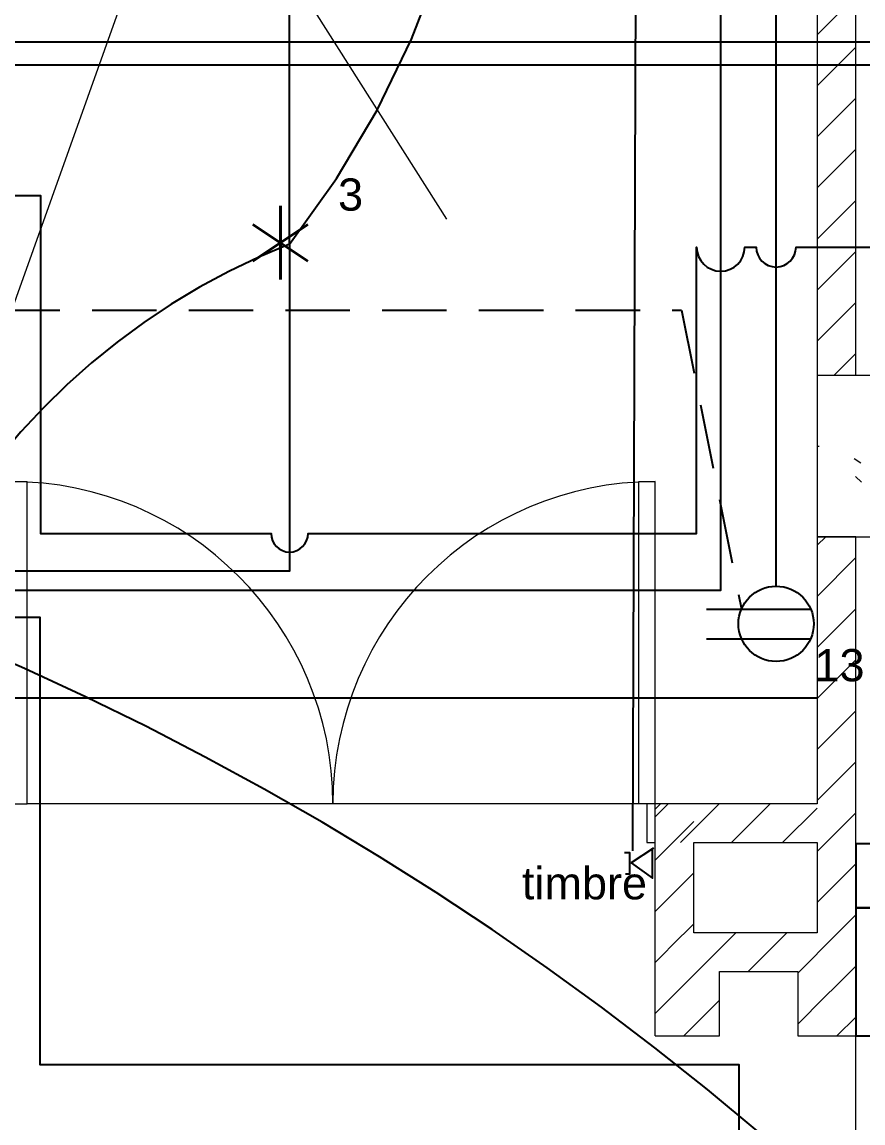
# Model space of a CAD drawing. Header units: inches. Extents: x 131 to 82119, y 71 to 16923.
# Drawn here: x 181.314 to 183.923, y 119.25 to 122.666 of the extents above; entities that cross this region are included whole.
import ezdxf
from ezdxf.enums import TextEntityAlignment as Align

# ---------------------------------------------------------------- set-up
doc = ezdxf.new("R2010")
doc.units = ezdxf.units.IN
doc.header["$MEASUREMENT"] = 0
doc.linetypes.add('HIDDEN', pattern=[9.525, 6.35, -3.175])
doc.linetypes.add('PISO', pattern=[0.3, 0.2, -0.1])
for name, color, linetype, lineweight in [('A-DETL-____-THIN', 151, 'Continuous', 18), ('A-DOOR-____-MCUT', 31, 'Continuous', 18), ('A-DOOR-____-OTLN', 31, 'Continuous', 18), ('A-FLOR-____-OTLN', 192, 'Continuous', 18), ('A-WALL-____-MCUT', 113, 'Continuous', 18), ('A-WALL-____-PATT', 111, 'Continuous', 18), ('DUCTO-PARED O TECHO', 7, 'Continuous', 25), ('DUCTO-PISO', 7, 'PISO', 25), ('RED-TELEVISIÓN', 84, 'TELEVISION', 25), ('RED-TELÉFONO', 240, 'TELEFONO', 25), ('S-COLS-____-MCUT', 52, 'Continuous', 18), ('S-COLS-____-OTLN', 52, 'Continuous', 18), ('SIMBOLOGIA', 150, 'Continuous', 25)]:
    doc.layers.add(name, color=color, linetype=linetype, lineweight=lineweight)
doc.layers.add('LAMPARAS', color=20, linetype='Continuous')
doc.layers.add('Retorno', color=5, linetype='HIDDEN')
doc.styles.add('ROMANS', font='romans.shx', dxfattribs={"width": 0.625})
doc.styles.get("Standard").update_dxf_attribs({"font": 'arial.ttf'})
doc.linetypes.add('TELEFONO', pattern='A,0.32,-0.12,["TEL",Standard,S=0.065,R=0,X=-0.065,Y=-0.0325],-0.14', length=0.58)
doc.linetypes.add('TELEVISION', pattern='A,0.32,-0.13,["TV",Standard,S=0.065,R=0,X=-0.065,Y=-0.0325],-0.13', length=0.58)
pattern_1 = [(45, (197.74889, 144.03864), (-0.07919596, 0.07919596), [])]

# ---------------------------------------------------------------- blocks, each defined once
blk = doc.blocks.new('Puerta de panel simple abatible de 2 hojas 1 - P_ ppal-1848666-ARQ-P1')
at = {"layer": 'A-DOOR-____-MCUT'}
for p, q in [((-1, 1.06), (-0.949, 1.06)), ((-1, 0.06), (-1, 1.06)), ((-0.949, 0.06), (-0.949, 1.06)), ((0.949, 0.06), (0.949, 1.06)), ((0.949, 1.06), (1, 1.06)), ((1, 0.06), (1, 1.06)), ((-1, 0.06), (-0.949, 0.06)), ((1, 0.06), (0.949, 0.06))]:
    blk.add_line(p, q, dxfattribs=at)
at = {"layer": 'A-DOOR-____-OTLN'}
for centre, start, end in [((-1, 0.06), 360, 90), ((1, 0.06), 90, 180)]:
    blk.add_arc(centre, 1, start, end, dxfattribs=at)
blk = doc.blocks.new('TOMA')
at = {"layer": 'SIMBOLOGIA'}
for p, q in [((-0.0301, 0.2165), (-0.0301, 0.0062)), ((0.0294, 0.2165), (0.0294, 0.1463)), ((0.0294, 0.1463), (0.0294, 0.0059))]:
    blk.add_line(p, q, dxfattribs=at)
blk.add_circle((0, 0.0761), 0.0761, dxfattribs=at)
blk = doc.blocks.new('Medidor de energía activa')
at = {"color": 0}
for p, q in [((-0.2574, 0.3973), (0.2574, 0.3973)), ((-0.1792, 0.3067), (-0.1792, 0.1104)), ((-0.1792, 0.2085), (-0.1071, 0.3067)), ((-0.0601, 0.3067), (-0.0225, 0.1104)), ((0.053, 0.3067), (0.0155, 0.1104)), ((0.0901, 0.3067), (0.0901, 0.1104)), ((-0.1071, 0.1104), (-0.1432, 0.2576)), ((-0.0225, 0.1104), (-0.0035, 0.2085)), ((0.0155, 0.1104), (-0.0035, 0.2085)), ((0.0901, 0.2085), (0.1084, 0.2235)), ((0.1084, 0.2235), (0.1243, 0.2235)), ((0.1402, 0.2235), (0.1243, 0.2235)), ((0.1584, 0.2085), (0.1402, 0.2235)), ((0.1584, 0.2085), (0.1584, 0.1104))]:
    blk.add_line(p, q, dxfattribs=at)
blk.add_lwpolyline([(0.2574, 0.1986), (0.2574, 0.5959), (-0.2574, 0.5959), (-0.2574, 0.1986)], dxfattribs=at)
blk.add_lwpolyline([(-0.2574, 0.3973), (-0.2574, 0), (0.2574, 0), (0.2574, 0.3973)], close=True, dxfattribs=at)

msp = doc.modelspace()

# ---------------------------------------------------------------- hatches: boundary and pattern name
at = {"layer": 'A-WALL-____-PATT'}
h = msp.add_hatch(dxfattribs=at)
h.set_pattern_fill('FP_37', color=8, style=0, pattern_type=2)
h.set_pattern_definition(pattern_1)
h.paths.add_polyline_path([(183.901, 121.5691), (183.901, 123.8345), (183.781, 123.8345), (183.781, 121.5691)], flags=0)
h = msp.add_hatch(dxfattribs=at)
h.set_pattern_fill('FP_37', color=8, style=0, pattern_type=2)
h.set_pattern_definition(pattern_1)
h.paths.add_polyline_path([(183.841, 119.64), (183.901, 119.64), (183.901, 121.0691), (183.781, 121.0691), (183.781, 119.84), (183.841, 119.84)], flags=0)
h = msp.add_hatch(dxfattribs=at)
h.set_pattern_fill('FP_37', color=8, style=0, pattern_type=2)
h.set_pattern_definition(pattern_1)
h.paths.add_polyline_path([(183.2787, 120.12), (183.3987, 120.12), (183.3987, 120.24), (183.2787, 120.24), (183.2787, 120.1912)], flags=0)
h.paths.add_polyline_path([(181.2787, 120.12), (181.2787, 120.24), (180.6395, 120.2398), (180.6395, 120.12), (180.8013, 120.12)], flags=0)
h = msp.add_hatch(dxfattribs=at)
h.set_pattern_fill('FP_37', color=8, style=0, pattern_type=2)
h.set_pattern_definition([(45, (197.74889, 142.58956), (-0.07919596, 0.07919596), [])])
h.paths.add_polyline_path([(183.781, 120.12), (183.781, 120.24), (183.2787, 120.24), (183.2787, 120.12)])
h = msp.add_hatch(dxfattribs=at)
h.set_pattern_fill('FP_37', color=8, style=0, pattern_type=2)
h.set_pattern_definition(pattern_1)
h.paths.add_polyline_path([(183.2787, 119.64), (183.3587, 119.64), (183.3587, 119.84), (183.3987, 119.84), (183.3987, 120.12), (183.2787, 120.12)], flags=0)
h = msp.add_hatch(dxfattribs=at)
h.set_pattern_fill('FP_37', color=8, style=0, pattern_type=2)
h.set_pattern_definition(pattern_1)
h.paths.add_polyline_path([(183.4787, 119.52), (183.4787, 119.84), (183.3587, 119.84), (183.3587, 119.52)], flags=0)
h = msp.add_hatch(dxfattribs=at)
h.set_pattern_fill('FP_37', color=8, style=0, pattern_type=2)
h.set_pattern_definition(pattern_1)
h.paths.add_polyline_path([(183.721, 119.72), (183.721, 119.84), (183.4787, 119.84), (183.4787, 119.72)], flags=0)
h = msp.add_hatch(dxfattribs=at)
h.set_pattern_fill('FP_37', color=8, style=0, pattern_type=2)
h.set_pattern_definition(pattern_1)
h.paths.add_polyline_path([(183.841, 119.64), (183.841, 119.84), (183.721, 119.84), (183.721, 119.64)], flags=0)
h = msp.add_hatch(dxfattribs=at)
h.set_pattern_fill('FP_37', color=8, style=0, pattern_type=2)
h.set_pattern_definition(pattern_1)
h.paths.add_polyline_path([(183.3587, 119.52), (183.3587, 119.64), (183.2787, 119.64), (183.2787, 119.52)], flags=0)
h = msp.add_hatch(dxfattribs=at)
h.set_pattern_fill('FP_37', color=8, style=0, pattern_type=2)
h.set_pattern_definition(pattern_1)
h.paths.add_polyline_path([(183.721, 119.52), (183.901, 119.52), (183.901, 119.64), (183.721, 119.64)], flags=0)
at = {"layer": 'S-COLS-____-OTLN'}
h = msp.add_hatch(dxfattribs=at)
h.set_pattern_fill('FP_31', style=0, pattern_type=2)
h.set_pattern_definition([(50, (197.7489, 144.03864), (0.546432, -0.047308), [0.057, -0.629]), (355, (197.7489, 144.03864), (-0.105429, 0.57337), [0.046, -0.503]), (100.451, (197.7939, 144.03464), (0.440955, 0.525708), [0.049, -0.534]), (46.184, (197.7489, 144.19164), (0.813123, -0.12606), [0.086, -0.943]), (96.636, (197.8169, 144.18064), (0.711995, 0.742252), [0.073, -0.801]), (351.184, (197.7489, 144.19164), (0.71223, 0.742616), [0.069, -0.754]), (21, (197.8249, 144.15364), (0.454985, -0.306292), [0.057, -0.629]), (326, (197.8249, 144.15364), (0.185766, 0.552594), [0.046, -0.503]), (71.451, (197.8629, 144.12764), (0.640536, 0.246016), [0.049, -0.534]), (37.5, (197.7489, 144.03864), (0.009206, 0.2541166), [0.025, -0.472, 0.025, -0.485, -0.505]), (37.5, (197.7489, 144.03864), (0.009206, 0.2541166), [-1.007, 0.025, -0.48]), (7.5, (197.7489, 144.03864), (0.2004608, 0.3007382), [0.025, -0.266, 0.025, -0.46, -0.192]), (7.5, (197.7489, 144.03864), (0.2004608, 0.3007382), [-0.776, 0.025, -0.167]), (327.5, (197.5789, 144.03864), (0.4064829, -0.0170776), [0.025, -0.165, 0.025, -0.569, -0.789]), (327.5, (197.5789, 144.03864), (0.4064829, -0.0170776), [-0.785, 0.025, -0.764]), (317.5, (197.5029, 144.03864), (0.4439987, 0.076008), [0.025, -0.223, 0.025, -0.37, -0.56]), (317.5, (197.5029, 144.03864), (0.4439987, 0.076008), [-0.642, 0.025, -0.535])])
h.paths.add_polyline_path([(184.131, 121.0691), (184.131, 121.5691), (183.781, 121.5691), (183.781, 121.0691)], flags=0)

# ---------------------------------------------------------------- linework, layer by layer
msp.add_line((180.9695, 120.5686), (183.781, 120.5686))
at = {"layer": 'A-DETL-____-THIN', "linetype": 'HIDDEN'}
for p, q in [((179.232, 127.4175), (183.781, 120.24)), ((183.2987, 127.4175), (180.9691, 120.8971))]:
    msp.add_line(p, q, dxfattribs=at)
at = {"layer": 'A-DOOR-____-OTLN'}
for p, q in [((183.2277, 120.24), (181.3297, 120.24)), ((183.2532, 120.24), (183.2532, 120.12)), ((183.2532, 120.12), (183.2787, 120.12))]:
    msp.add_line(p, q, dxfattribs=at)
at = {"layer": 'A-FLOR-____-OTLN'}
msp.add_line((183.901, 117.7201), (183.901, 119.52), dxfattribs=at)
at = {"layer": 'A-WALL-____-MCUT'}
for p, q in [((183.781, 123.8345), (183.781, 121.5691)), ((183.901, 121.5691), (183.901, 123.8345)), ((183.781, 121.0691), (183.781, 120.24)), ((183.901, 121.0691), (183.781, 121.0691)), ((183.901, 119.52), (183.901, 121.0691)), ((183.781, 120.24), (183.2787, 120.24)), ((183.2787, 119.52), (183.2787, 120.24)), ((183.3987, 120.12), (183.781, 120.12)), ((183.3987, 119.84), (183.3987, 120.12)), ((183.781, 120.12), (183.781, 119.84)), ((183.781, 119.84), (183.3987, 119.84)), ((183.4787, 119.72), (183.721, 119.72)), ((183.4787, 119.52), (183.4787, 119.72)), ((183.721, 119.72), (183.721, 119.52)), ((183.2787, 119.52), (183.4787, 119.52)), ((183.721, 119.52), (183.901, 119.52))]:
    msp.add_line(p, q, dxfattribs=at)
at = {"layer": 'DUCTO-PARED O TECHO'}
for points in [[(183.2329, 127.2073), (183.2081, 120.0944)], [(182.1443, 121.9771), (182.1443, 125.5507)], [(181.2588, 120.9031), (183.482, 120.9031), (183.482, 125.0486)], [(183.6538, 120.9156), (183.6538, 122.907), (183.9009, 122.907)], [(182.1443, 121.9771), (182.1443, 120.9619), (181.148, 120.9619)], [(183.5395, 119.1305), (183.5395, 119.4305), (181.37, 119.4305), (181.37, 120.8186), (180.8634, 120.8186), (180.8154, 120.8702)], [(183.183, 120.0891), (183.1993, 120.0891), (183.1993, 120.0216), (183.1869, 120.0216)], [(183.2733, 120.1031), (183.2041, 120.0574), (183.27, 120.0092), (183.27, 120.0978)]]:
    msp.add_lwpolyline(points, dxfattribs=at)
msp.add_lwpolyline([(180.2786, 122.1277), (181.3719, 122.1277), (181.3719, 121.0788), (182.0868, 121.0788, 1), (182.2017, 121.0788), (183.4073, 121.0788), (183.4073, 121.9676, 1), (183.5567, 121.9676), (183.5919, 121.9676, 1), (183.7157, 121.9676), (184.0468, 121.9676), (184.1061, 121.8899)], format="xyb", dxfattribs=at)
at = {"layer": 'DUCTO-PISO'}
msp.add_lwpolyline([(179.4317, 121.7724), (183.3607, 121.7724), (183.5461, 120.8439)], dxfattribs=at)
at = {"layer": 'RED-TELEVISIÓN'}
msp.add_lwpolyline([(178.7966, 119.7581), (178.6686, 119.7581), (178.6686, 122.5333), (188.5123, 122.5333), (188.5123, 123.938), (188.4352, 127.8376)], dxfattribs=at)
at = {"layer": 'RED-TELÉFONO'}
msp.add_lwpolyline([(178.823, 119.3716), (178.3381, 119.3716), (178.3381, 122.6044), (188.6309, 122.6044), (188.6309, 127.6122), (188.4352, 127.8908)], dxfattribs=at)
at = {"layer": 'Retorno'}
for centre, radius, start, end in [((179.8629, 123.7639), 2.8978, 321.9317, 38.7295), ((183.9152, 121.9524), 3.129, 98.3091, 199.7104), ((182.9575, 119.9255), 2.2069, 111.6236, 154.292), ((177.393, 111.9168), 9.5852, 49.63446, 69.53554)]:
    msp.add_arc(centre, radius, start, end, dxfattribs=at)
at = {"layer": 'S-COLS-____-MCUT'}
for p, q in [((184.131, 121.5691), (183.781, 121.5691)), ((183.781, 121.5691), (183.781, 121.0691)), ((183.781, 121.0691), (184.131, 121.0691))]:
    msp.add_line(p, q, dxfattribs=at)

# ---------------------------------------------------------------- block references
at = {"color": 0}
msp.add_blockref('Medidor de energía activa', (184.1584, 119.52), dxfattribs=at)
at = {"layer": 'A-DOOR-____-OTLN'}
msp.add_blockref('Puerta de panel simple abatible de 2 hojas 1 - P_ ppal-1848666-ARQ-P1', (182.2787, 120.18), dxfattribs=at)
at = {"layer": 'SIMBOLOGIA', "xscale": 1.534310573126468, "yscale": 1.534310573126468, "zscale": 1.534310573126468, "rotation": 90}
msp.add_blockref('TOMA', (183.7706, 120.7988), dxfattribs=at)

# ---------------------------------------------------------------- texts
for s, p in [('3', (182.3335, 122.0807)), ('13', (183.8506, 120.6205)), ('timbre', (183.0593, 119.9439))]:
    msp.add_text(s, height=0.1).set_placement(p, align=Align.CENTER)
at = {"layer": 'LAMPARAS', "style": 'ROMANS'}
msp.add_text('*', height=0.3993, dxfattribs=at).set_placement((181.979, 121.696))

doc.saveas('drawing.dxf')
